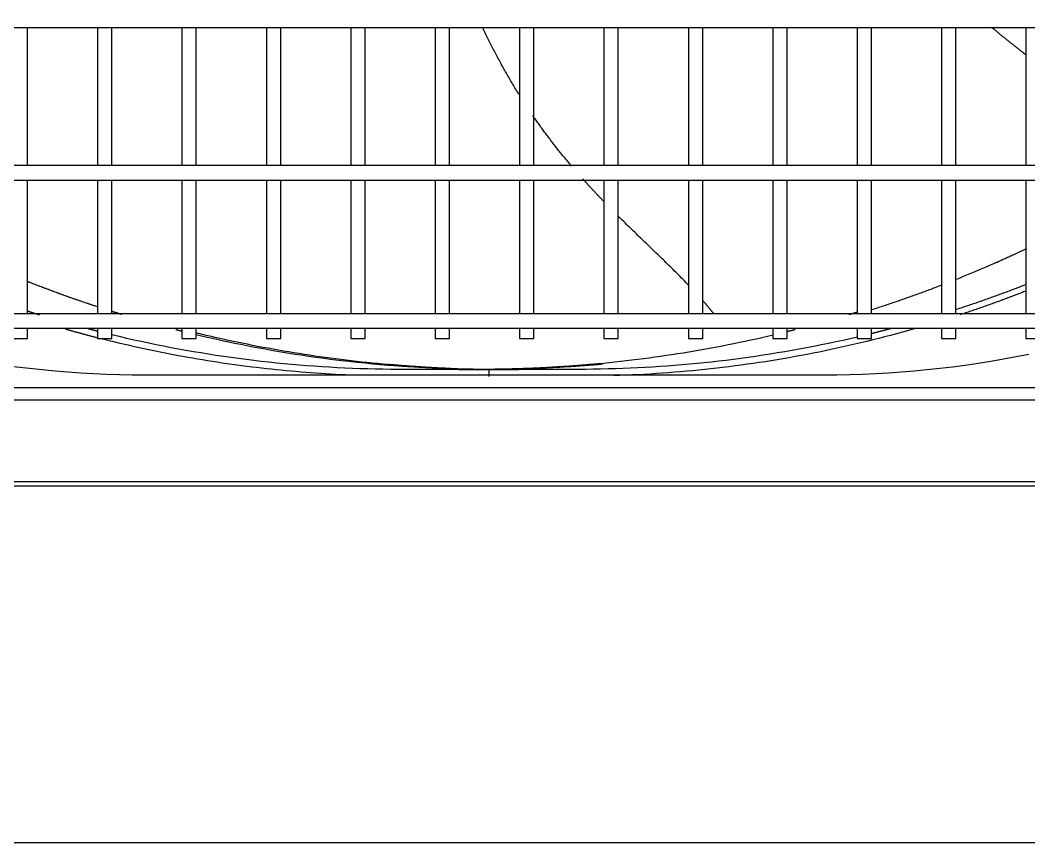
# Model space of a CAD drawing. Header units: millimetres. Extents: x 0 to 504600, y 0 to 118800.
# Drawn here: x 435324.9 to 435605.8, y 45578.4 to 45807.5 of the extents above; entities that cross this region are included whole.
import ezdxf

# ---------------------------------------------------------------- set-up
doc = ezdxf.new("R2010")
doc.units = ezdxf.units.MM
doc.header["$LTSCALE"] = 200
doc.layers.add('LG-AIRCON', color=240, linetype='Continuous')

# ---------------------------------------------------------------- blocks, each defined once
blk = doc.blocks.new('UXC')
at = {"layer": 'LG-AIRCON', "color": 0}
for p, q in [((-393.71, 127.75), (351.81, 127.75)), ((-148.2, 89.26), (-148.2, 127.76)), ((-128.7, 127.76), (-128.7, 89.26)), ((-124.7, 89.26), (-124.7, 127.76)), ((-105.2, 127.76), (-105.2, 89.26)), ((-101.2, 89.26), (-101.2, 127.76)), ((-81.7, 127.76), (-81.7, 89.26)), ((-77.7, 89.26), (-77.7, 127.76)), ((-58.2, 127.76), (-58.2, 89.26)), ((-54.2, 89.26), (-54.2, 127.76)), ((-34.7, 127.76), (-34.7, 89.26)), ((-30.7, 89.26), (-30.7, 127.76)), ((-11.2, 127.76), (-11.2, 89.26)), ((-7.2, 89.26), (-7.2, 127.76)), ((12.3, 127.76), (12.3, 89.26)), ((16.3, 89.26), (16.3, 127.76)), ((35.8, 127.76), (35.8, 89.26)), ((39.8, 89.26), (39.8, 127.76)), ((59.3, 127.76), (59.3, 89.26)), ((63.3, 89.26), (63.3, 127.76)), ((82.8, 127.76), (82.8, 89.26)), ((86.8, 89.26), (86.8, 127.76)), ((106.3, 127.76), (106.3, 89.26)), ((110.3, 89.26), (110.3, 127.76)), ((129.8, 127.76), (129.8, 89.26)), ((267.64, 89.25), (-309.54, 89.25)), ((-309.54, 85.25), (267.64, 85.25)), ((-148.2, 48), (-148.2, 85.26)), ((-128.7, 85.26), (-128.7, 48)), ((-124.7, 48), (-124.7, 85.26)), ((-105.2, 85.26), (-105.2, 48)), ((-101.2, 48), (-101.2, 85.26)), ((-81.7, 85.26), (-81.7, 48)), ((-77.7, 48), (-77.7, 85.26)), ((-58.2, 85.26), (-58.2, 48)), ((-54.2, 48), (-54.2, 85.26)), ((-34.7, 85.26), (-34.7, 48)), ((-30.7, 48), (-30.7, 85.26)), ((-11.2, 85.26), (-11.2, 48)), ((-7.2, 48), (-7.2, 85.26)), ((12.3, 85.26), (12.3, 48)), ((16.3, 48), (16.3, 85.26)), ((35.8, 85.26), (35.8, 48)), ((39.8, 48), (39.8, 85.26)), ((59.3, 85.26), (59.3, 48)), ((63.3, 48), (63.3, 85.26)), ((82.8, 85.26), (82.8, 48)), ((86.8, 48), (86.8, 85.26)), ((106.3, 85.26), (106.3, 48)), ((110.3, 48), (110.3, 85.26)), ((129.8, 85.26), (129.8, 48)), ((258.31, 48), (-300.21, 48)), ((-300.21, 44), (258.31, 44)), ((-148.2, 41.09), (-148.2, 44.01)), ((-128.7, 44.01), (-128.7, 41.09)), ((-124.7, 41.09), (-124.7, 44.01)), ((-105.2, 44.01), (-105.2, 41.09)), ((-101.2, 41.09), (-101.2, 44.01)), ((-81.7, 44.01), (-81.7, 41.09)), ((-77.7, 41.09), (-77.7, 44.01)), ((-58.2, 44.01), (-58.2, 41.09)), ((-54.2, 41.09), (-54.2, 44.01)), ((-34.7, 44.01), (-34.7, 41.09)), ((-30.7, 41.09), (-30.7, 44.01)), ((-11.2, 44.01), (-11.2, 41.09)), ((-7.2, 41.09), (-7.2, 44.01)), ((12.3, 44.01), (12.3, 41.09)), ((16.3, 41.09), (16.3, 44.01)), ((35.8, 44.01), (35.8, 41.09)), ((39.8, 41.09), (39.8, 44.01)), ((59.3, 44.01), (59.3, 41.09)), ((63.3, 41.09), (63.3, 44.01)), ((82.8, 44.01), (82.8, 41.09)), ((86.8, 41.09), (86.8, 44.01)), ((106.3, 44.01), (106.3, 41.09)), ((110.3, 41.09), (110.3, 44.01)), ((129.8, 44.01), (129.8, 41.09)), ((-152.2, 41.09), (-148.2, 41.09)), ((-128.7, 41.09), (-124.7, 41.09)), ((-105.2, 41.09), (-101.2, 41.09)), ((-81.7, 41.09), (-77.7, 41.09)), ((-58.2, 41.09), (-54.2, 41.09)), ((-34.7, 41.09), (-30.7, 41.09)), ((-11.2, 41.09), (-7.2, 41.09)), ((12.3, 41.09), (16.3, 41.09)), ((35.8, 41.09), (39.8, 41.09)), ((59.3, 41.09), (63.3, 41.09)), ((82.8, 41.09), (86.8, 41.09)), ((106.3, 41.09), (110.3, 41.09)), ((129.8, 41.09), (133.8, 41.09)), ((-115.45, 31), (73.55, 31)), ((-329.98, 27.46), (288.02, 27.46)), ((288.02, 23.93), (-329.98, 23.93)), ((-390.35, 1.3), (390.35, 1.3)), ((390.35, 0), (-390.35, 0))]:
    blk.add_line(p, q, dxfattribs=at)
for points in [[(-11.36, 109.12), (-11.59, 109.48), (-11.81, 109.84), (-12.04, 110.21), (-12.26, 110.57), (-12.48, 110.93), (-12.7, 111.3), (-12.92, 111.66), (-13.14, 112.03), (-13.36, 112.39), (-13.58, 112.76), (-13.79, 113.13), (-14.01, 113.49), (-14.22, 113.86), (-14.44, 114.23), (-14.65, 114.6), (-14.86, 114.96), (-15.07, 115.33), (-15.28, 115.7), (-15.49, 116.07), (-15.69, 116.44), (-15.9, 116.81), (-16.11, 117.18), (-16.31, 117.56), (-16.52, 117.93), (-16.72, 118.3), (-16.92, 118.67), (-17.12, 119.05), (-17.32, 119.42), (-17.52, 119.79), (-17.72, 120.17), (-17.92, 120.54), (-18.11, 120.91), (-18.31, 121.29), (-18.5, 121.66), (-18.7, 122.04), (-18.89, 122.42), (-19.08, 122.79), (-19.28, 123.17), (-19.47, 123.55), (-19.66, 123.92), (-19.85, 124.3), (-20.03, 124.68), (-20.22, 125.06), (-20.41, 125.44), (-20.59, 125.81), (-20.78, 126.19), (-20.96, 126.57), (-21.15, 126.95), (-21.33, 127.33), (-21.51, 127.71)], [(120.25, 127.79), (120.44, 127.63), (120.63, 127.47), (120.82, 127.31), (121.01, 127.15), (121.2, 126.99), (121.39, 126.84), (121.58, 126.68), (121.77, 126.52), (121.96, 126.36), (122.16, 126.2), (122.35, 126.04), (122.54, 125.88), (122.74, 125.72), (122.93, 125.56), (123.13, 125.41), (123.32, 125.25), (123.52, 125.09), (123.71, 124.93), (123.9, 124.77), (124.1, 124.62), (124.29, 124.46), (124.49, 124.3), (124.68, 124.15), (124.87, 123.99), (125.07, 123.84), (125.26, 123.69), (125.45, 123.53), (125.64, 123.38), (125.83, 123.23), (126.02, 123.08), (126.21, 122.93), (126.41, 122.78), (126.6, 122.63), (126.79, 122.48), (126.98, 122.33), (127.17, 122.18), (127.36, 122.03), (127.55, 121.89), (127.74, 121.74), (127.93, 121.59), (128.12, 121.44), (128.31, 121.3), (128.5, 121.15), (128.69, 121.01), (128.88, 120.86), (129.07, 120.72), (129.26, 120.57), (129.45, 120.43), (129.64, 120.28), (129.82, 120.14)], [(3.31, 89.11), (3.08, 89.38), (2.85, 89.65), (2.62, 89.92), (2.39, 90.2), (2.16, 90.47), (1.93, 90.74), (1.71, 91.02), (1.48, 91.29), (1.25, 91.57), (1.03, 91.84), (0.8, 92.12), (0.58, 92.39), (0.35, 92.67), (0.13, 92.95), (-0.09, 93.22), (-0.32, 93.5), (-0.54, 93.78), (-0.76, 94.06), (-0.98, 94.34), (-1.2, 94.62), (-1.42, 94.9), (-1.64, 95.18), (-1.85, 95.46), (-2.07, 95.74), (-2.29, 96.02), (-2.5, 96.3), (-2.72, 96.59), (-2.93, 96.87), (-3.15, 97.15), (-3.36, 97.44), (-3.57, 97.72), (-3.79, 98.01), (-4, 98.29), (-4.21, 98.58), (-4.42, 98.86), (-4.63, 99.15), (-4.84, 99.43), (-5.04, 99.72), (-5.25, 100.01), (-5.46, 100.3), (-5.66, 100.59), (-5.87, 100.87), (-6.07, 101.16), (-6.28, 101.45), (-6.48, 101.74), (-6.68, 102.03), (-6.89, 102.32), (-7.09, 102.61), (-7.29, 102.91), (-7.49, 103.2)], [(12.29, 79.24), (12.17, 79.37), (12.05, 79.49), (11.93, 79.61), (11.82, 79.74), (11.7, 79.86), (11.58, 79.99), (11.46, 80.11), (11.34, 80.23), (11.22, 80.36), (11.11, 80.48), (10.99, 80.6), (10.87, 80.73), (10.75, 80.85), (10.63, 80.98), (10.52, 81.1), (10.4, 81.23), (10.28, 81.35), (10.16, 81.48), (10.05, 81.6), (9.93, 81.73), (9.81, 81.85), (9.69, 81.98), (9.58, 82.1), (9.46, 82.23), (9.34, 82.35), (9.23, 82.48), (9.11, 82.6), (8.99, 82.73), (8.88, 82.85), (8.76, 82.98), (8.65, 83.1), (8.53, 83.23), (8.41, 83.36), (8.3, 83.48), (8.18, 83.61), (8.07, 83.73), (7.95, 83.86), (7.84, 83.99), (7.72, 84.11), (7.6, 84.24), (7.49, 84.37), (7.37, 84.49), (7.26, 84.62), (7.14, 84.75), (7.03, 84.87), (6.92, 85), (6.8, 85.13), (6.69, 85.25), (6.57, 85.38), (6.46, 85.51)], [(35.88, 55.96), (35.49, 56.36), (35.1, 56.76), (34.71, 57.16), (34.32, 57.56), (33.93, 57.95), (33.54, 58.35), (33.15, 58.74), (32.76, 59.13), (32.37, 59.52), (31.98, 59.91), (31.59, 60.3), (31.2, 60.69), (30.8, 61.07), (30.41, 61.46), (30.02, 61.84), (29.62, 62.23), (29.23, 62.61), (28.84, 62.99), (28.44, 63.37), (28.05, 63.76), (27.66, 64.14), (27.26, 64.52), (26.87, 64.9), (26.47, 65.28), (26.08, 65.66), (25.69, 66.04), (25.29, 66.42), (24.9, 66.8), (24.5, 67.18), (24.11, 67.56), (23.71, 67.94), (23.32, 68.32), (22.92, 68.7), (22.53, 69.08), (22.13, 69.46), (21.74, 69.84), (21.35, 70.22), (20.95, 70.6), (20.56, 70.99), (20.16, 71.37), (19.77, 71.75), (19.38, 72.14), (18.98, 72.52), (18.59, 72.91), (18.2, 73.29), (17.81, 73.68), (17.42, 74.07), (17.03, 74.45), (16.64, 74.84), (16.25, 75.23)], [(129.96, 66.09), (129.53, 65.89), (129.12, 65.69), (128.71, 65.5), (128.32, 65.32), (127.93, 65.14), (127.56, 64.97), (127.2, 64.8), (126.84, 64.63), (126.5, 64.48), (126.17, 64.32), (125.85, 64.18), (125.53, 64.03), (125.23, 63.9), (124.94, 63.77), (124.66, 63.64), (124.4, 63.52), (124.14, 63.4), (123.89, 63.29), (123.65, 63.18), (123.43, 63.08), (123.21, 62.98), (123, 62.89), (122.81, 62.81), (122.63, 62.72), (122.45, 62.65), (122.29, 62.58), (122.14, 62.51), (122, 62.45), (121.87, 62.39), (121.75, 62.33), (121.64, 62.29), (121.54, 62.24), (121.45, 62.2), (121.37, 62.17), (121.31, 62.14), (121.26, 62.12), (121.21, 62.1), (121.17, 62.08), (120.8, 61.92), (119.85, 61.5), (118.91, 61.1), (117.96, 60.69), (117.02, 60.29), (116.08, 59.89), (115.14, 59.5), (114.2, 59.11), (113.26, 58.72), (112.33, 58.34), (111.39, 57.96), (110.46, 57.58)], [(110.48, 49.28), (110.87, 49.41), (111.26, 49.54), (111.65, 49.67), (112.04, 49.79), (112.43, 49.92), (112.83, 50.05), (113.22, 50.18), (113.61, 50.31), (114, 50.44), (114.39, 50.57), (114.78, 50.71), (115.17, 50.84), (115.56, 50.97), (115.95, 51.1), (116.34, 51.24), (116.73, 51.37), (117.11, 51.51), (117.5, 51.64), (117.89, 51.78), (118.28, 51.91), (118.67, 52.05), (119.06, 52.19), (119.44, 52.32), (119.83, 52.46), (120.22, 52.6), (120.61, 52.74), (120.99, 52.88), (121.38, 53.02), (121.77, 53.16), (122.15, 53.3), (122.54, 53.44), (122.92, 53.58), (123.31, 53.72), (123.69, 53.86), (124.08, 54.01), (124.46, 54.15), (124.85, 54.29), (125.23, 54.44), (125.62, 54.58), (126, 54.73), (126.39, 54.87), (126.77, 55.02), (127.15, 55.16), (127.54, 55.31), (127.92, 55.46), (128.3, 55.61), (128.69, 55.75), (129.07, 55.9), (129.45, 56.05), (129.83, 56.2)], [(106.47, 56.02), (106.08, 55.86), (105.68, 55.71), (105.28, 55.56), (104.88, 55.41), (104.48, 55.26), (104.09, 55.1), (103.69, 54.95), (103.29, 54.81), (102.89, 54.66), (102.5, 54.51), (102.1, 54.36), (101.7, 54.21), (101.31, 54.07), (100.91, 53.92), (100.51, 53.78), (100.12, 53.63), (99.72, 53.49), (99.33, 53.35), (98.93, 53.2), (98.54, 53.06), (98.14, 52.92), (97.75, 52.78), (97.36, 52.64), (96.96, 52.5), (96.57, 52.36), (96.17, 52.22), (95.78, 52.09), (95.39, 51.95), (95, 51.81), (94.6, 51.68), (94.21, 51.54), (93.82, 51.41), (93.43, 51.27), (93.04, 51.14), (92.65, 51.01), (92.25, 50.88), (91.86, 50.74), (91.47, 50.61), (91.08, 50.48), (90.69, 50.35), (90.3, 50.22), (89.91, 50.09), (89.52, 49.97), (89.13, 49.84), (88.75, 49.71), (88.36, 49.59), (87.97, 49.46), (87.58, 49.33), (87.19, 49.21), (86.81, 49.09)], [(129.9, 54.39), (129.54, 54.24), (129.17, 54.1), (128.81, 53.96), (128.45, 53.82), (128.08, 53.68), (127.72, 53.53), (127.35, 53.39), (126.99, 53.25), (126.62, 53.11), (126.26, 52.97), (125.89, 52.83), (125.52, 52.7), (125.16, 52.56), (124.79, 52.42), (124.42, 52.28), (124.06, 52.15), (123.69, 52.01), (123.32, 51.87), (122.96, 51.74), (122.59, 51.6), (122.22, 51.47), (121.85, 51.33), (121.49, 51.2), (121.12, 51.06), (120.75, 50.93), (120.38, 50.8), (120.01, 50.67), (119.64, 50.53), (119.27, 50.4), (118.91, 50.27), (118.54, 50.14), (118.17, 50.01), (117.8, 49.88), (117.43, 49.75), (117.06, 49.62), (116.69, 49.49), (116.31, 49.36), (115.94, 49.24), (115.57, 49.11), (115.2, 48.98), (114.83, 48.85), (114.46, 48.73), (114.09, 48.6), (113.72, 48.48), (113.34, 48.35), (112.97, 48.23), (112.6, 48.1), (112.23, 47.98), (111.85, 47.86), (111.48, 47.73)], [(42.88, 48), (42.83, 48.07), (42.77, 48.14), (42.72, 48.21), (42.66, 48.28), (42.61, 48.35), (42.55, 48.42), (42.49, 48.5), (42.44, 48.57), (42.38, 48.64), (42.33, 48.71), (42.27, 48.78), (42.21, 48.85), (42.16, 48.92), (42.1, 48.99), (42.04, 49.06), (41.98, 49.13), (41.93, 49.2), (41.87, 49.27), (41.81, 49.34), (41.75, 49.42), (41.7, 49.49), (41.64, 49.56), (41.58, 49.63), (41.52, 49.7), (41.46, 49.77), (41.4, 49.84), (41.35, 49.91), (41.29, 49.98), (41.23, 50.05), (41.17, 50.12), (41.11, 50.19), (41.05, 50.26), (40.99, 50.34), (40.93, 50.41), (40.87, 50.48), (40.81, 50.55), (40.75, 50.62), (40.69, 50.69), (40.63, 50.76), (40.57, 50.83), (40.51, 50.9), (40.45, 50.97), (40.39, 51.04), (40.33, 51.11), (40.26, 51.18), (40.2, 51.25), (40.14, 51.32), (40.08, 51.39), (40.02, 51.47), (39.96, 51.54)], [(-148.27, 48.8), (-148.2, 48.78), (-148.13, 48.76), (-148.06, 48.73), (-147.99, 48.71), (-147.92, 48.69), (-147.86, 48.67), (-147.79, 48.65), (-147.72, 48.63), (-147.65, 48.6), (-147.58, 48.58), (-147.51, 48.56), (-147.44, 48.54), (-147.38, 48.52), (-147.31, 48.5), (-147.24, 48.47), (-147.17, 48.45), (-147.1, 48.43), (-147.03, 48.41), (-146.96, 48.39), (-146.9, 48.37), (-146.83, 48.34), (-146.76, 48.32), (-146.69, 48.3), (-146.62, 48.28), (-146.55, 48.26), (-146.48, 48.24), (-146.42, 48.22), (-146.35, 48.19), (-146.28, 48.17), (-146.21, 48.15), (-146.14, 48.13), (-146.07, 48.11), (-146, 48.09), (-145.94, 48.07), (-145.87, 48.04), (-145.8, 48.02), (-145.73, 48), (-145.66, 47.98), (-145.59, 47.96), (-145.52, 47.94), (-145.46, 47.92), (-145.39, 47.9), (-145.32, 47.87), (-145.25, 47.85), (-145.18, 47.83), (-145.11, 47.81), (-145.04, 47.79), (-144.97, 47.77), (-144.91, 47.75), (-144.84, 47.73)], [(-122.03, 47.81), (-122.09, 47.83), (-122.14, 47.85), (-122.19, 47.86), (-122.25, 47.88), (-122.3, 47.9), (-122.36, 47.91), (-122.41, 47.93), (-122.46, 47.95), (-122.52, 47.96), (-122.57, 47.98), (-122.62, 48), (-122.68, 48.01), (-122.73, 48.03), (-122.79, 48.05), (-122.84, 48.06), (-122.89, 48.08), (-122.95, 48.1), (-123, 48.11), (-123.05, 48.13), (-123.11, 48.15), (-123.16, 48.16), (-123.22, 48.18), (-123.27, 48.2), (-123.32, 48.21), (-123.38, 48.23), (-123.43, 48.25), (-123.48, 48.26), (-123.54, 48.28), (-123.59, 48.3), (-123.65, 48.31), (-123.7, 48.33), (-123.75, 48.35), (-123.81, 48.36), (-123.86, 48.38), (-123.91, 48.4), (-123.97, 48.41), (-124.02, 48.43), (-124.08, 48.45), (-124.13, 48.46), (-124.18, 48.48), (-124.24, 48.5), (-124.29, 48.51), (-124.35, 48.53), (-124.4, 48.55), (-124.45, 48.56), (-124.51, 48.58), (-124.56, 48.6), (-124.61, 48.62), (-124.67, 48.63), (-124.72, 48.65)], [(82.86, 48.45), (82.81, 48.43), (82.77, 48.42), (82.72, 48.4), (82.68, 48.39), (82.63, 48.38), (82.58, 48.36), (82.54, 48.35), (82.49, 48.33), (82.45, 48.32), (82.4, 48.3), (82.35, 48.29), (82.31, 48.28), (82.26, 48.26), (82.21, 48.25), (82.17, 48.23), (82.12, 48.22), (82.08, 48.21), (82.03, 48.19), (81.98, 48.18), (81.94, 48.16), (81.89, 48.15), (81.85, 48.13), (81.8, 48.12), (81.75, 48.11), (81.71, 48.09), (81.66, 48.08), (81.62, 48.06), (81.57, 48.05), (81.52, 48.04), (81.48, 48.02), (81.43, 48.01), (81.38, 47.99), (81.34, 47.98), (81.29, 47.97), (81.25, 47.95), (81.2, 47.94), (81.15, 47.92), (81.11, 47.91), (81.06, 47.9), (81.02, 47.88), (80.97, 47.87), (80.92, 47.85), (80.88, 47.84), (80.83, 47.83), (80.78, 47.81), (80.74, 47.8), (80.69, 47.78), (80.65, 47.77), (80.6, 47.76), (80.55, 47.74)], [(-128.72, 41.29), (-128.9, 41.34), (-129.08, 41.38), (-129.26, 41.43), (-129.44, 41.48), (-129.62, 41.52), (-129.8, 41.57), (-129.98, 41.62), (-130.16, 41.66), (-130.35, 41.71), (-130.53, 41.76), (-130.71, 41.81), (-130.89, 41.85), (-131.07, 41.9), (-131.25, 41.95), (-131.43, 42), (-131.61, 42.04), (-131.79, 42.09), (-131.97, 42.14), (-132.15, 42.19), (-132.33, 42.24), (-132.51, 42.28), (-132.69, 42.33), (-132.87, 42.38), (-133.05, 42.43), (-133.23, 42.48), (-133.41, 42.53), (-133.59, 42.58), (-133.77, 42.63), (-133.95, 42.68), (-134.13, 42.72), (-134.31, 42.77), (-134.49, 42.82), (-134.67, 42.87), (-134.85, 42.92), (-135.03, 42.97), (-135.21, 43.02), (-135.39, 43.07), (-135.57, 43.12), (-135.75, 43.17), (-135.93, 43.22), (-136.11, 43.27), (-136.29, 43.32), (-136.47, 43.37), (-136.65, 43.42), (-136.83, 43.47), (-137.01, 43.52), (-137.19, 43.58), (-137.37, 43.63), (-137.55, 43.68), (-137.73, 43.73)], [(-131.22, 43.85), (-131.17, 43.84), (-131.12, 43.82), (-131.07, 43.81), (-131.02, 43.8), (-130.97, 43.79), (-130.92, 43.77), (-130.87, 43.76), (-130.82, 43.75), (-130.77, 43.73), (-130.72, 43.72), (-130.67, 43.71), (-130.62, 43.69), (-130.57, 43.68), (-130.52, 43.67), (-130.47, 43.66), (-130.42, 43.64), (-130.37, 43.63), (-130.32, 43.62), (-130.27, 43.6), (-130.22, 43.59), (-130.17, 43.58), (-130.12, 43.56), (-130.07, 43.55), (-130.02, 43.54), (-129.97, 43.53), (-129.92, 43.51), (-129.87, 43.5), (-129.82, 43.49), (-129.77, 43.47), (-129.72, 43.46), (-129.67, 43.45), (-129.62, 43.44), (-129.57, 43.42), (-129.52, 43.41), (-129.47, 43.4), (-129.42, 43.38), (-129.37, 43.37), (-129.32, 43.36), (-129.27, 43.35), (-129.22, 43.33), (-129.17, 43.32), (-129.12, 43.31), (-129.07, 43.29), (-129.02, 43.28), (-128.97, 43.27), (-128.92, 43.26), (-128.87, 43.24), (-128.82, 43.23), (-128.77, 43.22), (-128.72, 43.21)], [(-124.72, 42.22), (-122.68, 41.73), (-120.63, 41.25), (-118.58, 40.79), (-116.52, 40.34), (-114.46, 39.9), (-112.4, 39.48), (-110.33, 39.06), (-108.25, 38.66), (-106.18, 38.27), (-104.1, 37.9), (-102.01, 37.53), (-99.92, 37.18), (-97.83, 36.84), (-95.73, 36.52), (-93.63, 36.21), (-91.53, 35.91), (-89.43, 35.62), (-87.32, 35.34), (-85.22, 35.08), (-83.11, 34.84), (-81, 34.6), (-78.89, 34.38), (-76.78, 34.17), (-74.67, 33.97), (-72.56, 33.79), (-70.44, 33.62), (-68.33, 33.47), (-66.22, 33.32), (-64.1, 33.2), (-61.99, 33.08), (-59.87, 32.98), (-57.76, 32.89), (-55.64, 32.81), (-53.53, 32.75), (-51.41, 32.7), (-49.29, 32.65), (-47.17, 32.62), (-45.06, 32.6), (-42.94, 32.59), (-40.82, 32.58), (-38.7, 32.57), (-36.59, 32.56), (-34.47, 32.56), (-32.35, 32.55), (-30.23, 32.54), (-28.11, 32.53), (-26, 32.52), (-23.88, 32.51), (-21.76, 32.51), (-19.64, 32.5)], [(-105.31, 43.15), (-105.34, 43.16), (-105.38, 43.16), (-105.41, 43.17), (-105.44, 43.18), (-105.47, 43.19), (-105.5, 43.2), (-105.53, 43.2), (-105.56, 43.21), (-105.59, 43.22), (-105.62, 43.23), (-105.66, 43.24), (-105.69, 43.24), (-105.72, 43.25), (-105.75, 43.26), (-105.78, 43.27), (-105.81, 43.27), (-105.84, 43.28), (-105.87, 43.29), (-105.9, 43.3), (-105.94, 43.31), (-105.97, 43.31), (-106, 43.32), (-106.03, 43.33), (-106.06, 43.34), (-106.09, 43.35), (-106.12, 43.35), (-106.15, 43.36), (-106.19, 43.37), (-106.22, 43.38), (-106.25, 43.39), (-106.28, 43.39), (-106.31, 43.4), (-106.34, 43.41), (-106.37, 43.42), (-106.4, 43.43), (-106.43, 43.43), (-106.47, 43.44), (-106.5, 43.45), (-106.53, 43.46), (-106.56, 43.47), (-106.59, 43.47), (-106.62, 43.48), (-106.65, 43.49), (-106.68, 43.5), (-106.72, 43.51), (-106.75, 43.51), (-106.78, 43.52), (-106.81, 43.53), (-106.84, 43.54), (-106.87, 43.55)], [(-28.84, 32.7), (-30.3, 32.75), (-31.77, 32.81), (-33.23, 32.87), (-34.7, 32.94), (-36.16, 33.02), (-37.62, 33.11), (-39.08, 33.2), (-40.55, 33.29), (-42.01, 33.39), (-43.47, 33.5), (-44.93, 33.61), (-46.39, 33.73), (-47.85, 33.86), (-49.31, 33.99), (-50.77, 34.13), (-52.23, 34.27), (-53.69, 34.42), (-55.14, 34.57), (-56.6, 34.74), (-58.05, 34.9), (-59.51, 35.08), (-60.96, 35.25), (-62.42, 35.44), (-63.87, 35.63), (-65.32, 35.83), (-66.77, 36.03), (-68.22, 36.24), (-69.67, 36.45), (-71.12, 36.67), (-72.57, 36.9), (-74.02, 37.13), (-75.46, 37.37), (-76.91, 37.62), (-78.35, 37.87), (-79.79, 38.12), (-81.24, 38.39), (-82.68, 38.65), (-84.12, 38.93), (-85.55, 39.21), (-86.99, 39.5), (-88.43, 39.79), (-89.86, 40.08), (-91.3, 40.39), (-92.73, 40.7), (-94.16, 41.01), (-95.59, 41.33), (-97.02, 41.66), (-98.44, 41.99), (-99.87, 42.33), (-101.29, 42.68)], [(-19.65, 32.5), (-20.61, 32.5), (-21.63, 32.51), (-22.7, 32.52), (-23.84, 32.53), (-25.03, 32.54), (-26.28, 32.57), (-27.59, 32.59), (-28.96, 32.63), (-30.39, 32.67), (-31.87, 32.72), (-33.42, 32.77), (-35.02, 32.84), (-36.67, 32.92), (-38.39, 33.01), (-40.17, 33.11), (-42, 33.22), (-43.89, 33.34), (-45.83, 33.48), (-47.84, 33.64), (-49.9, 33.81), (-52.02, 34), (-54.19, 34.21), (-56.42, 34.44), (-58.71, 34.69), (-60.78, 34.93), (-62.37, 35.12), (-63.96, 35.32), (-65.56, 35.53), (-67.17, 35.74), (-68.78, 35.97), (-70.41, 36.2), (-72.04, 36.45), (-73.69, 36.7), (-75.34, 36.96), (-77, 37.23), (-78.67, 37.51), (-80.35, 37.81), (-82.03, 38.11), (-83.72, 38.42), (-85.43, 38.74), (-87.14, 39.07), (-88.85, 39.41), (-90.58, 39.77), (-92.12, 40.09), (-93.63, 40.41), (-95.15, 40.74), (-96.68, 41.08), (-98.21, 41.43), (-99.75, 41.79), (-101.29, 42.16)], [(98.71, 43.81), (97.06, 43.34), (95.42, 42.88), (93.77, 42.43), (92.11, 41.99), (90.46, 41.56), (88.8, 41.13), (87.14, 40.72), (85.49, 40.31), (83.83, 39.91), (82.17, 39.52), (80.51, 39.14), (78.85, 38.76), (77.19, 38.4), (75.52, 38.04), (73.86, 37.69), (72.19, 37.35), (70.53, 37.02), (68.86, 36.7), (67.19, 36.38), (65.53, 36.08), (63.86, 35.78), (62.19, 35.49), (60.52, 35.21), (58.84, 34.94), (57.17, 34.67), (55.5, 34.42), (53.82, 34.17), (52.15, 33.93), (50.47, 33.7), (48.8, 33.47), (47.12, 33.26), (45.44, 33.05), (43.76, 32.86), (42.08, 32.67), (40.4, 32.49), (38.72, 32.31), (37.03, 32.15), (35.35, 31.99), (33.66, 31.84), (31.98, 31.71), (30.29, 31.57), (28.6, 31.45), (26.92, 31.34), (25.23, 31.23), (23.54, 31.14), (21.85, 31.05), (20.15, 30.97), (18.46, 30.9), (16.77, 30.83), (15.07, 30.78)], [(65.56, 43.57), (65.52, 43.55), (65.48, 43.54), (65.43, 43.53), (65.39, 43.52), (65.35, 43.51), (65.3, 43.5), (65.26, 43.49), (65.22, 43.48), (65.18, 43.47), (65.13, 43.46), (65.09, 43.45), (65.05, 43.43), (65, 43.42), (64.96, 43.41), (64.92, 43.4), (64.87, 43.39), (64.83, 43.38), (64.79, 43.37), (64.74, 43.36), (64.7, 43.35), (64.66, 43.34), (64.61, 43.33), (64.57, 43.31), (64.53, 43.3), (64.48, 43.29), (64.44, 43.28), (64.4, 43.27), (64.36, 43.26), (64.31, 43.25), (64.27, 43.24), (64.23, 43.23), (64.18, 43.22), (64.14, 43.21), (64.1, 43.19), (64.05, 43.18), (64.01, 43.17), (63.97, 43.16), (63.92, 43.15), (63.88, 43.14), (63.84, 43.13), (63.79, 43.12), (63.75, 43.11), (63.71, 43.1), (63.66, 43.09), (63.62, 43.08), (63.58, 43.07), (63.53, 43.05), (63.49, 43.04), (63.45, 43.03), (63.4, 43.02)], [(86.88, 42.57), (86.99, 42.6), (87.11, 42.62), (87.22, 42.65), (87.33, 42.68), (87.44, 42.71), (87.55, 42.74), (87.67, 42.76), (87.78, 42.79), (87.89, 42.82), (88, 42.85), (88.12, 42.88), (88.23, 42.9), (88.34, 42.93), (88.45, 42.96), (88.57, 42.99), (88.68, 43.02), (88.79, 43.05), (88.9, 43.07), (89.01, 43.1), (89.13, 43.13), (89.24, 43.16), (89.35, 43.19), (89.46, 43.22), (89.57, 43.24), (89.69, 43.27), (89.8, 43.3), (89.91, 43.33), (90.02, 43.36), (90.14, 43.39), (90.25, 43.42), (90.36, 43.45), (90.47, 43.47), (90.58, 43.5), (90.7, 43.53), (90.81, 43.56), (90.92, 43.59), (91.03, 43.62), (91.15, 43.65), (91.26, 43.68), (91.37, 43.71), (91.48, 43.74), (91.59, 43.77), (91.71, 43.79), (91.82, 43.82), (91.93, 43.85), (92.04, 43.88), (92.15, 43.91), (92.27, 43.94), (92.38, 43.97), (92.49, 44)], [(-59.69, 30.98), (-61.06, 31.04), (-62.44, 31.11), (-63.82, 31.19), (-65.19, 31.27), (-66.57, 31.36), (-67.94, 31.45), (-69.32, 31.55), (-70.69, 31.66), (-72.06, 31.77), (-73.44, 31.89), (-74.81, 32.01), (-76.18, 32.13), (-77.55, 32.27), (-78.93, 32.41), (-80.3, 32.55), (-81.67, 32.7), (-83.04, 32.85), (-84.41, 33.01), (-85.78, 33.18), (-87.15, 33.35), (-88.52, 33.53), (-89.89, 33.71), (-91.26, 33.9), (-92.63, 34.1), (-94, 34.3), (-95.37, 34.5), (-96.73, 34.71), (-98.1, 34.93), (-99.47, 35.15), (-100.83, 35.38), (-102.2, 35.61), (-103.56, 35.85), (-104.92, 36.1), (-106.28, 36.34), (-107.63, 36.6), (-108.99, 36.86), (-110.34, 37.12), (-111.69, 37.39), (-113.04, 37.67), (-114.39, 37.95), (-115.73, 38.24), (-117.08, 38.53), (-118.42, 38.82), (-119.76, 39.13), (-121.1, 39.43), (-122.44, 39.75), (-123.77, 40.06), (-125.1, 40.39), (-126.43, 40.71), (-127.76, 41.05)], [(59.38, 42.05), (57.83, 41.69), (56.27, 41.33), (54.71, 40.98), (53.15, 40.64), (51.59, 40.3), (50.03, 39.98), (48.47, 39.65), (46.9, 39.34), (45.34, 39.03), (43.77, 38.73), (42.2, 38.44), (40.63, 38.16), (39.06, 37.88), (37.48, 37.6), (35.91, 37.34), (34.33, 37.08), (32.76, 36.83), (31.18, 36.59), (29.6, 36.35), (28.02, 36.12), (26.44, 35.89), (24.86, 35.68), (23.28, 35.47), (21.69, 35.27), (20.11, 35.07), (18.53, 34.88), (16.94, 34.7), (15.35, 34.52), (13.77, 34.35), (12.18, 34.19), (10.59, 34.04), (9, 33.89), (7.41, 33.75), (5.82, 33.62), (4.23, 33.49), (2.64, 33.38), (1.05, 33.27), (-0.54, 33.17), (-2.13, 33.08), (-3.73, 33), (-5.32, 32.92), (-6.91, 32.86), (-8.51, 32.8), (-10.1, 32.74), (-11.7, 32.69), (-13.29, 32.65), (-14.89, 32.61), (-16.48, 32.57), (-18.08, 32.54), (-19.67, 32.5)], [(-19.65, 32.5), (-17.58, 32.51), (-15.51, 32.51), (-13.45, 32.52), (-11.38, 32.53), (-9.31, 32.54), (-7.24, 32.55), (-5.17, 32.55), (-3.1, 32.56), (-1.03, 32.57), (1.04, 32.58), (3.11, 32.59), (5.18, 32.6), (7.25, 32.62), (9.31, 32.64), (11.38, 32.68), (13.45, 32.73), (15.51, 32.78), (17.57, 32.85), (19.63, 32.93), (21.69, 33.03), (23.75, 33.14), (25.81, 33.26), (27.87, 33.39), (29.92, 33.53), (31.98, 33.69), (34.03, 33.86), (36.08, 34.04), (38.13, 34.23), (40.18, 34.44), (42.23, 34.66), (44.28, 34.89), (46.32, 35.13), (48.36, 35.39), (50.41, 35.65), (52.45, 35.94), (54.49, 36.23), (56.53, 36.53), (58.56, 36.85), (60.6, 37.18), (62.64, 37.52), (64.67, 37.87), (66.7, 38.24), (68.73, 38.62), (70.76, 39.01), (72.79, 39.41), (74.82, 39.83), (76.85, 40.26), (78.87, 40.7), (80.89, 41.15), (82.92, 41.62)], [(-19.63, 32.5), (-20.26, 32.5), (-20.9, 32.51), (-21.53, 32.51), (-22.17, 32.52), (-22.8, 32.53), (-23.43, 32.53), (-24.07, 32.54), (-24.7, 32.55), (-25.34, 32.56), (-25.97, 32.58), (-26.61, 32.59), (-27.24, 32.6), (-27.87, 32.62), (-28.51, 32.64), (-29.14, 32.65), (-29.78, 32.67), (-30.41, 32.69), (-31.04, 32.71), (-31.68, 32.73), (-32.31, 32.76), (-32.94, 32.78), (-33.58, 32.81), (-34.21, 32.83), (-34.84, 32.86), (-35.48, 32.89), (-36.11, 32.92), (-36.74, 32.95), (-37.38, 32.98), (-38.01, 33.01), (-38.64, 33.04), (-39.28, 33.08), (-39.91, 33.11), (-40.54, 33.15), (-41.17, 33.19), (-41.81, 33.23), (-42.44, 33.27), (-43.07, 33.31), (-43.7, 33.35), (-44.34, 33.39), (-44.97, 33.44), (-45.6, 33.48), (-46.23, 33.53), (-46.87, 33.58), (-47.5, 33.62), (-48.13, 33.67), (-48.76, 33.72), (-49.39, 33.78), (-50.02, 33.83), (-50.66, 33.88), (-51.29, 33.94)], [(-30.85, 32.77), (-31.11, 32.78), (-31.37, 32.79), (-31.65, 32.8), (-31.93, 32.82), (-32.21, 32.83), (-32.5, 32.84), (-32.8, 32.86), (-33.1, 32.87), (-33.41, 32.89), (-33.73, 32.9), (-34.04, 32.92), (-34.37, 32.93), (-34.69, 32.95), (-35.02, 32.97), (-35.36, 32.99), (-35.69, 33.01), (-36.03, 33.03), (-36.38, 33.05), (-36.72, 33.07), (-37.07, 33.09), (-37.41, 33.11), (-37.76, 33.13), (-38.11, 33.15), (-38.46, 33.17), (-38.81, 33.2), (-39.16, 33.22), (-39.51, 33.24), (-39.86, 33.27), (-40.21, 33.29), (-40.56, 33.31), (-40.91, 33.34), (-41.26, 33.36), (-41.61, 33.39), (-41.96, 33.41), (-42.31, 33.44), (-42.66, 33.47), (-43.01, 33.49), (-43.35, 33.52), (-43.7, 33.55), (-44.05, 33.57), (-44.4, 33.6), (-44.75, 33.63), (-45.1, 33.66), (-45.44, 33.69), (-45.79, 33.72), (-46.14, 33.75), (-46.49, 33.78), (-46.84, 33.81), (-47.19, 33.84), (-47.53, 33.87)], [(11.99, 33.94), (11.36, 33.88), (10.73, 33.83), (10.1, 33.78), (9.47, 33.72), (8.83, 33.67), (8.2, 33.62), (7.57, 33.58), (6.94, 33.53), (6.31, 33.48), (5.67, 33.44), (5.04, 33.39), (4.41, 33.35), (3.78, 33.31), (3.14, 33.27), (2.51, 33.23), (1.88, 33.19), (1.25, 33.15), (0.61, 33.11), (-0.02, 33.08), (-0.65, 33.04), (-1.29, 33.01), (-1.92, 32.98), (-2.55, 32.95), (-3.18, 32.92), (-3.82, 32.89), (-4.45, 32.86), (-5.08, 32.83), (-5.72, 32.81), (-6.35, 32.78), (-6.98, 32.76), (-7.62, 32.73), (-8.25, 32.71), (-8.89, 32.69), (-9.52, 32.67), (-10.15, 32.65), (-10.79, 32.64), (-11.42, 32.62), (-12.06, 32.6), (-12.69, 32.59), (-13.32, 32.58), (-13.96, 32.56), (-14.59, 32.55), (-15.23, 32.54), (-15.86, 32.53), (-16.5, 32.53), (-17.13, 32.52), (-17.77, 32.51), (-18.4, 32.51), (-19.03, 32.5), (-19.67, 32.5)], [(9.86, 33.99), (9.44, 33.96), (9.02, 33.92), (8.61, 33.88), (8.19, 33.85), (7.77, 33.81), (7.36, 33.77), (6.95, 33.74), (6.53, 33.71), (6.12, 33.67), (5.71, 33.64), (5.31, 33.61), (4.9, 33.58), (4.49, 33.54), (4.09, 33.51), (3.69, 33.48), (3.29, 33.45), (2.89, 33.43), (2.5, 33.4), (2.1, 33.37), (1.71, 33.34), (1.32, 33.31), (0.93, 33.29), (0.55, 33.26), (0.16, 33.24), (-0.22, 33.21), (-0.6, 33.19), (-0.98, 33.17), (-1.35, 33.14), (-1.73, 33.12), (-2.1, 33.1), (-2.47, 33.08), (-2.84, 33.05), (-3.2, 33.03), (-3.57, 33.01), (-3.93, 32.99), (-4.3, 32.97), (-4.66, 32.95), (-5.02, 32.94), (-5.38, 32.92), (-5.74, 32.9), (-6.09, 32.88), (-6.45, 32.87), (-6.8, 32.85), (-7.15, 32.83), (-7.51, 32.82), (-7.86, 32.8), (-8.2, 32.79), (-8.55, 32.77), (-8.9, 32.76), (-9.24, 32.74)], [(-19.65, 30.5), (-19.65, 30.56), (-19.65, 30.63), (-19.65, 30.69), (-19.65, 30.75), (-19.65, 30.81), (-19.64, 30.88), (-19.64, 30.94), (-19.64, 31), (-19.64, 31.06), (-19.64, 31.12), (-19.64, 31.18), (-19.64, 31.24), (-19.64, 31.29), (-19.64, 31.35), (-19.64, 31.41), (-19.64, 31.46), (-19.64, 31.52), (-19.64, 31.57), (-19.64, 31.62), (-19.64, 31.67), (-19.64, 31.72), (-19.64, 31.77), (-19.64, 31.82), (-19.64, 31.87), (-19.64, 31.91), (-19.64, 31.96), (-19.64, 32), (-19.64, 32.04), (-19.64, 32.08), (-19.64, 32.12), (-19.64, 32.15), (-19.64, 32.19), (-19.64, 32.22), (-19.64, 32.25), (-19.64, 32.28), (-19.64, 32.31), (-19.64, 32.33), (-19.64, 32.36), (-19.64, 32.38), (-19.64, 32.4), (-19.64, 32.42), (-19.64, 32.44), (-19.64, 32.45), (-19.64, 32.46), (-19.64, 32.48), (-19.64, 32.48), (-19.64, 32.49), (-19.64, 32.5), (-19.64, 32.5), (-19.64, 32.5)]]:
    blk.add_lwpolyline(points, dxfattribs=at)
blk.add_lwpolyline([(-128.74, 49.94), (-129.07, 50.05, -0.00029), (-129.18, 50.09), (-129.46, 50.18, -0.000291), (-129.57, 50.21), (-129.85, 50.31, -0.000291), (-129.96, 50.34), (-130.24, 50.43, -0.000291), (-130.35, 50.47), (-130.62, 50.56, -0.000292), (-130.73, 50.6), (-131.01, 50.69, -0.000292), (-131.12, 50.73), (-131.4, 50.82, -0.000292), (-131.51, 50.86), (-131.79, 50.96, -0.000293), (-131.9, 50.99), (-132.18, 51.09, -0.000293), (-132.29, 51.12), (-132.57, 51.22, -0.000293), (-132.68, 51.26), (-132.95, 51.35, -0.000293), (-133.07, 51.39), (-133.34, 51.49, -0.000294), (-133.45, 51.52), (-133.73, 51.62, -0.000294), (-133.84, 51.66), (-134.12, 51.75, -0.000294), (-134.23, 51.79), (-134.51, 51.89, -0.000295), (-134.62, 51.93), (-134.9, 52.03, -0.000295), (-135.02, 52.06), (-135.29, 52.16, -0.000295), (-135.41, 52.2), (-135.68, 52.3, -0.000296), (-135.8, 52.34), (-136.08, 52.44, -0.000296), (-136.19, 52.48), (-136.47, 52.58, -0.000296), (-136.58, 52.61), (-136.86, 52.71, -0.000296), (-136.97, 52.75), (-137.25, 52.85, -0.000297), (-137.36, 52.89), (-137.64, 52.99, -0.000297), (-137.75, 53.03), (-138.03, 53.13, -0.000297), (-138.15, 53.17), (-138.43, 53.28, -0.000298), (-138.54, 53.32), (-138.82, 53.42, -0.000298), (-138.93, 53.46), (-139.21, 53.56, -0.000298), (-139.32, 53.6), (-139.61, 53.7, -0.000299), (-139.72, 53.74), (-140, 53.85, -0.000299), (-140.11, 53.89), (-140.39, 53.99, -0.000299), (-140.5, 54.03), (-140.79, 54.14, -0.0003), (-140.9, 54.18), (-141.18, 54.28, -0.0003), (-141.29, 54.32), (-141.57, 54.43, -0.0003), (-141.69, 54.47), (-141.97, 54.57, -0.0003), (-142.08, 54.62), (-142.36, 54.72, -0.000301), (-142.48, 54.76), (-142.76, 54.87, -0.000301), (-142.87, 54.91), (-143.15, 55.02, -0.000301), (-143.27, 55.06), (-143.55, 55.17, -0.000302), (-143.66, 55.21), (-143.94, 55.32, -0.000302), (-144.06, 55.36), (-144.34, 55.47, -0.000302), (-144.45, 55.51), (-144.73, 55.62, -0.000303), (-144.85, 55.66), (-145.13, 55.77, -0.000303), (-145.24, 55.81), (-145.53, 55.92, -0.000303), (-145.64, 55.97), (-145.92, 56.08, -0.000304), (-146.04, 56.12), (-146.32, 56.23, -0.000304), (-146.43, 56.27), (-146.72, 56.38, -0.000304), (-146.83, 56.43), (-147.11, 56.54, -0.000305), (-147.23, 56.58), (-147.51, 56.69, -0.000305), (-147.62, 56.74), (-147.91, 56.85, -0.000305), (-148.02, 56.9), (-148.2, 56.97)], format="xyb", dxfattribs=at)
for centre, start, end in [((-115.45, 316), 258.4513, 270), ((73.55, 316), 270, 281.5487)]:
    blk.add_arc(centre, 285, start, end, dxfattribs=at)
blk = doc.blocks.new('UXC+UXC')
at = {"layer": 'LG-AIRCON', "color": 0}
blk.add_blockref('UXC', (0, 0), dxfattribs=at)

msp = doc.modelspace()

# ---------------------------------------------------------------- linework, layer by layer
at = {"layer": 'LG-AIRCON', "color": 8}
msp.add_lwpolyline([(434944.22, 46538.42), (438424.22, 46538.42), (438424.22, 45578.42), (434944.22, 45578.42)], close=True, dxfattribs=at)

# ---------------------------------------------------------------- block references
at = {"layer": 'LG-AIRCON', "color": 211}
msp.add_blockref('UXC+UXC', (435475.17, 45677.72), dxfattribs=at)

doc.saveas('drawing.dxf')
